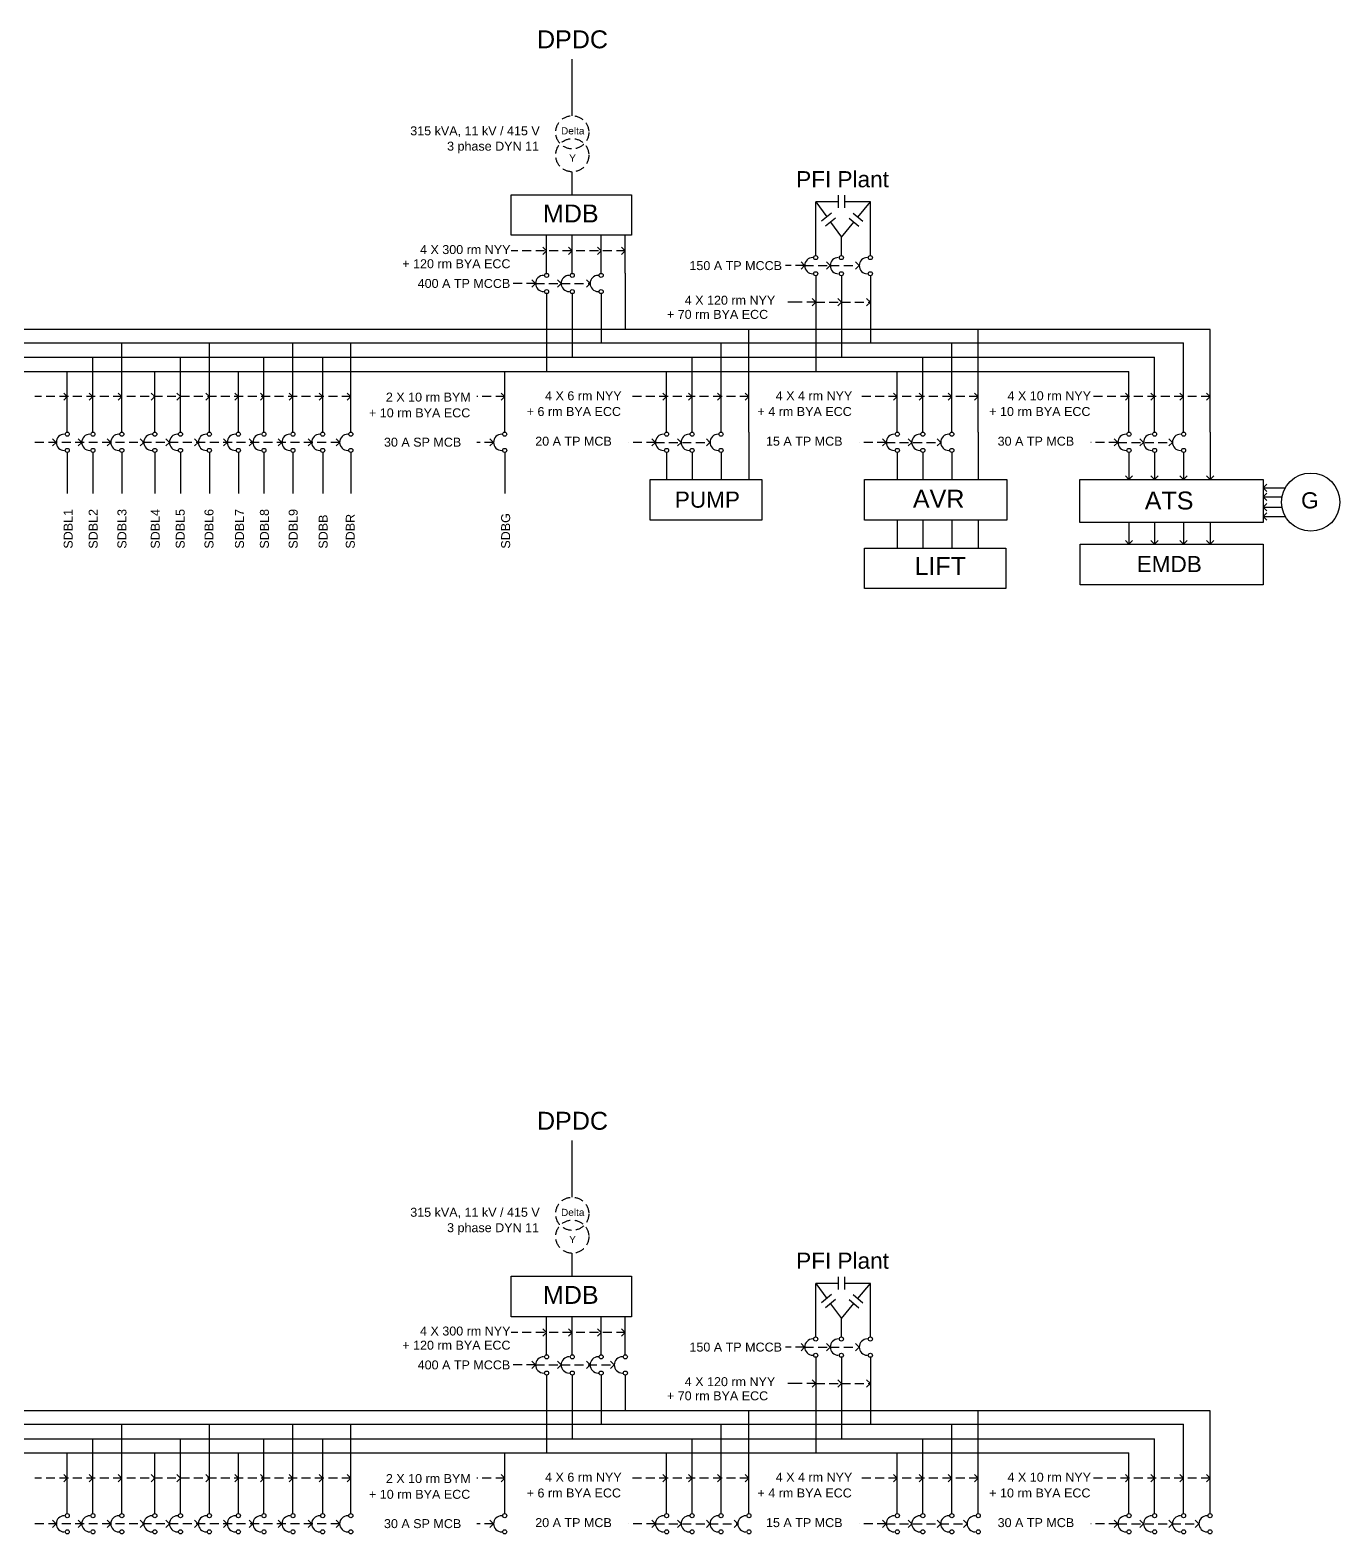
# Model space of a CAD drawing. Header units: inches. Extents: x 507 to 10591, y -111 to 2919.
# Drawn here: x 5820 to 7281, y 1241 to 2919 of the extents above; entities that cross this region are included whole.
import ezdxf

# ---------------------------------------------------------------- set-up
doc = ezdxf.new("R2010")
doc.units = ezdxf.units.IN
doc.header["$LTSCALE"] = 40
doc.header["$MEASUREMENT"] = 0
doc.linetypes.add('HIDDEN', pattern=[0.375, 0.25, -0.125])
doc.layers.add('Layer1', color=7, linetype='HIDDEN')
doc.styles.get("Standard").update_dxf_attribs({"font": 'arial.ttf'})

msp = doc.modelspace()

# ---------------------------------------------------------------- linework, layer by layer
for p, q in [((6425.2, 2823.3), (6425.2, 2886.4)), ((6425.2, 2735.1), (6425.2, 2760.6)), ((6696.8, 2726.5), (6696.8, 2727.1)), ((6696.8, 2709.7), (6696.8, 2726.5)), ((6721.8, 2734.6), (6721.8, 2720.3)), ((6729, 2734.6), (6729, 2720.3)), ((6757.7, 2709.7), (6757.7, 2727.1)), ((6696.8, 2667.3), (6696.8, 2709.7)), ((6714.2, 2714.6), (6703.2, 2705.5)), ((6718.8, 2709), (6707.8, 2699.9)), ((6733.9, 2709), (6744.9, 2699.9)), ((6738.5, 2714.6), (6749.5, 2705.5)), ((6757.7, 2667.3), (6757.7, 2709.7)), ((6396.6, 2647.4), (6396.6, 2689.8)), ((6425.2, 2647.4), (6425.2, 2689.8)), ((6457.4, 2647.4), (6457.4, 2689.8)), ((6484.4, 2647.4), (6484.4, 2689.8)), ((6725.4, 2687), (6725.4, 2687.7)), ((6725.4, 2667.3), (6725.4, 2687)), ((6396.6, 2672.4), (6392.5, 2676.5)), ((6396.6, 2672.4), (6392.5, 2668.3)), ((6425.2, 2672.4), (6421.1, 2676.5)), ((6425.2, 2672.4), (6421.1, 2668.3)), ((6457.4, 2672.4), (6453.4, 2676.5)), ((6457.4, 2672.4), (6453.4, 2668.3)), ((6484.4, 2672.4), (6480.3, 2676.5)), ((6484.4, 2672.4), (6480.3, 2668.3)), ((6684.4, 2656), (6680.4, 2660.1)), ((6684.4, 2656), (6680.4, 2651.9)), ((6713, 2656), (6708.9, 2660.1)), ((6713, 2656), (6708.9, 2651.9)), ((6745.3, 2656), (6741.2, 2660.1)), ((6745.3, 2656), (6741.2, 2651.9)), ((6384.2, 2636.1), (6380.1, 2640.1)), ((6384.2, 2636.1), (6380.1, 2632)), ((6412.8, 2636.1), (6408.7, 2640.1)), ((6412.8, 2636.1), (6408.7, 2632)), ((6445, 2636.1), (6441, 2640.1)), ((6445, 2636.1), (6441, 2632)), ((6484.4, 2647.4), (6484.4, 2624.8)), ((6696.8, 2644.7), (6696.8, 2599.1)), ((6725.4, 2644.7), (6725.4, 2599.1)), ((6757.7, 2644.7), (6757.7, 2599.1)), ((6396.6, 2624.8), (6396.6, 2579.2)), ((6425.2, 2624.8), (6425.2, 2579.2)), ((6457.4, 2624.8), (6457.4, 2579.2)), ((6484.4, 2624.8), (6484.4, 2584.9)), ((6696.8, 2615.3), (6692.8, 2619.4)), ((6725.4, 2615.3), (6721.3, 2619.4)), ((6757.7, 2615.3), (6753.6, 2619.4)), ((6696.8, 2615.3), (6692.8, 2611.2)), ((6725.4, 2615.3), (6721.3, 2611.2)), ((6757.7, 2615.3), (6753.6, 2611.2)), ((7136.9, 2584.9), (4530, 2584.9)), ((6622.3, 2512.6), (6622.3, 2584.9)), ((6696.8, 2599.1), (6696.8, 2557.9)), ((6725.4, 2599.1), (6725.4, 2573.7)), ((6757.7, 2599.1), (6757.7, 2589.7)), ((6757.7, 2589.7), (6757.7, 2570.4)), ((6878.1, 2512.6), (6878.1, 2584.9)), ((4788.9, 2569.8), (6620.6, 2569.8)), ((5922.8, 2512.6), (5922.8, 2569.8)), ((6020.5, 2512.6), (6020.5, 2569.8)), ((6113.6, 2512.6), (6113.6, 2569.8)), ((6178.2, 2512.6), (6178.2, 2569.8)), ((6396.6, 2579.2), (6396.6, 2538)), ((6425.2, 2579.2), (6425.2, 2553.7)), ((6457.4, 2579.2), (6457.4, 2569.8)), ((6591.2, 2512.6), (6591.2, 2569.8)), ((6620.6, 2569.8), (6834.7, 2569.8)), ((6725.4, 2573.7), (6725.4, 2554.3)), ((6834.7, 2569.8), (7107.1, 2569.8)), ((6848.6, 2512.6), (6848.6, 2569.8)), ((7107.1, 2512.6), (7107.1, 2569.8)), ((7136.7, 2512.6), (7136.7, 2569.8)), ((4788.9, 2553.7), (6620.6, 2553.7)), ((5890.5, 2512.6), (5890.5, 2553.7)), ((5988.2, 2512.6), (5988.2, 2553.7)), ((6081.3, 2512.6), (6081.3, 2553.7)), ((6146.9, 2512.6), (6146.9, 2553.7)), ((6558.9, 2512.6), (6558.9, 2553.7)), ((6620.6, 2553.7), (6802.4, 2553.7)), ((6696.8, 2557.9), (6696.8, 2538.6)), ((6802.4, 2553.7), (7074.8, 2553.7)), ((6816.3, 2512.6), (6816.3, 2553.7)), ((7074.8, 2512.6), (7074.8, 2553.7)), ((4788.9, 2538), (6620.6, 2538)), ((5861.9, 2512.6), (5861.9, 2538)), ((5959.6, 2512.6), (5959.6, 2538)), ((6052.8, 2512.6), (6052.8, 2538)), ((6349.9, 2512.6), (6349.9, 2538)), ((6530.4, 2512.6), (6530.4, 2538)), ((6620.6, 2538), (6773.9, 2538)), ((6773.9, 2538), (7046.2, 2538)), ((6787.8, 2512.6), (6787.8, 2538)), ((7046.2, 2512.6), (7046.2, 2538)), ((5861.9, 2509.8), (5857.9, 2513.8)), ((5861.9, 2509.8), (5857.9, 2505.7)), ((5861.9, 2470.2), (5861.9, 2512.6)), ((5890.5, 2509.8), (5886.4, 2513.8)), ((5890.5, 2509.8), (5886.4, 2505.7)), ((5890.5, 2470.2), (5890.5, 2512.6)), ((5922.8, 2509.8), (5918.7, 2513.8)), ((5922.8, 2509.8), (5918.7, 2505.7)), ((5922.8, 2470.2), (5922.8, 2512.6)), ((5959.6, 2509.8), (5955.6, 2513.8)), ((5959.6, 2509.8), (5955.6, 2505.7)), ((5959.6, 2470.2), (5959.6, 2512.6)), ((5988.2, 2509.8), (5984.1, 2513.8)), ((5988.2, 2509.8), (5984.1, 2505.7)), ((5988.2, 2470.2), (5988.2, 2512.6)), ((6020.5, 2509.8), (6016.4, 2513.8)), ((6020.5, 2509.8), (6016.4, 2505.7)), ((6020.5, 2470.2), (6020.5, 2512.6)), ((6052.8, 2509.8), (6048.7, 2513.8)), ((6052.8, 2509.8), (6048.7, 2505.7)), ((6052.8, 2470.2), (6052.8, 2512.6)), ((6081.3, 2509.8), (6077.3, 2513.8)), ((6081.3, 2509.8), (6077.3, 2505.7)), ((6081.3, 2470.2), (6081.3, 2512.6)), ((6113.6, 2509.8), (6109.5, 2513.8)), ((6113.6, 2509.8), (6109.5, 2505.7)), ((6113.6, 2470.2), (6113.6, 2512.6)), ((6146.9, 2509.8), (6142.9, 2513.8)), ((6146.9, 2509.8), (6142.9, 2505.7)), ((6146.9, 2470.2), (6146.9, 2512.6)), ((6178.2, 2509.8), (6174.1, 2513.8)), ((6178.2, 2509.8), (6174.1, 2505.7)), ((6178.2, 2470.2), (6178.2, 2512.6)), ((6349.9, 2509.8), (6345.8, 2513.8)), ((6349.9, 2509.8), (6345.8, 2505.7)), ((6349.9, 2470.2), (6349.9, 2512.6)), ((6530.4, 2509.8), (6526.3, 2513.8)), ((6530.4, 2509.8), (6526.3, 2505.7)), ((6530.4, 2470.2), (6530.4, 2512.6)), ((6558.9, 2509.8), (6554.9, 2513.8)), ((6558.9, 2509.8), (6554.9, 2505.7)), ((6558.9, 2470.2), (6558.9, 2512.6)), ((6591.2, 2509.8), (6587.1, 2513.8)), ((6591.2, 2509.8), (6587.1, 2505.7)), ((6591.2, 2470.2), (6591.2, 2512.6)), ((6622.3, 2509.8), (6618.2, 2513.8)), ((6622.3, 2509.8), (6618.2, 2505.7)), ((6622.3, 2470.2), (6622.3, 2512.6)), ((6787.8, 2509.8), (6783.7, 2513.8)), ((6787.8, 2509.8), (6783.7, 2505.7)), ((6787.8, 2470.2), (6787.8, 2512.6)), ((6816.3, 2509.8), (6812.3, 2513.8)), ((6816.3, 2509.8), (6812.3, 2505.7)), ((6816.3, 2470.2), (6816.3, 2512.6)), ((6848.6, 2509.8), (6844.5, 2513.8)), ((6848.6, 2509.8), (6844.5, 2505.7)), ((6848.6, 2470.2), (6848.6, 2512.6)), ((6878.1, 2509.8), (6874, 2513.8)), ((6878.1, 2509.8), (6874, 2505.7)), ((6878.1, 2470.2), (6878.1, 2512.6)), ((7046.2, 2509.8), (7042.2, 2513.8)), ((7046.2, 2509.8), (7042.2, 2505.7)), ((7046.2, 2470.2), (7046.2, 2512.6)), ((7074.8, 2509.8), (7070.7, 2513.8)), ((7074.8, 2509.8), (7070.7, 2505.7)), ((7074.8, 2470.2), (7074.8, 2512.6)), ((7107.1, 2509.8), (7103, 2513.8)), ((7107.1, 2509.8), (7103, 2505.7)), ((7107.1, 2470.2), (7107.1, 2512.6)), ((7136.7, 2509.8), (7132.6, 2513.8)), ((7136.7, 2509.8), (7132.6, 2505.7)), ((7136.7, 2470.2), (7136.7, 2512.6)), ((6622.3, 2470.2), (6622.3, 2447.5)), ((6878.1, 2470.2), (6878.1, 2447.5)), ((7136.7, 2470.2), (7136.7, 2447.5)), ((5849.5, 2458.8), (5845.5, 2462.9)), ((5849.5, 2458.8), (5845.5, 2454.8)), ((5878.1, 2458.8), (5874, 2462.9)), ((5878.1, 2458.8), (5874, 2454.8)), ((5910.4, 2458.8), (5906.3, 2462.9)), ((5910.4, 2458.8), (5906.3, 2454.8)), ((5947.2, 2458.8), (5943.2, 2462.9)), ((5947.2, 2458.8), (5943.2, 2454.8)), ((5975.8, 2458.8), (5971.7, 2462.9)), ((5975.8, 2458.8), (5971.7, 2454.8)), ((6008.1, 2458.8), (6004, 2462.9)), ((6008.1, 2458.8), (6004, 2454.8)), ((6040.4, 2458.8), (6036.3, 2462.9)), ((6040.4, 2458.8), (6036.3, 2454.8)), ((6068.9, 2458.8), (6064.9, 2462.9)), ((6068.9, 2458.8), (6064.9, 2454.8)), ((6101.2, 2458.8), (6097.1, 2462.9)), ((6101.2, 2458.8), (6097.1, 2454.8)), ((6134.6, 2458.8), (6130.5, 2462.9)), ((6134.6, 2458.8), (6130.5, 2454.8)), ((6165.8, 2458.8), (6161.7, 2462.9)), ((6165.8, 2458.8), (6161.7, 2454.8)), ((6337.5, 2458.8), (6333.4, 2462.9)), ((6337.5, 2458.8), (6333.4, 2454.8)), ((6518, 2458.8), (6513.9, 2462.9)), ((6518, 2458.8), (6513.9, 2454.8)), ((6546.6, 2458.8), (6542.5, 2462.9)), ((6546.6, 2458.8), (6542.5, 2454.8)), ((6578.8, 2458.8), (6574.8, 2462.9)), ((6578.8, 2458.8), (6574.8, 2454.8)), ((6775.4, 2458.8), (6771.3, 2462.9)), ((6775.4, 2458.8), (6771.3, 2454.8)), ((6803.9, 2458.8), (6799.9, 2462.9)), ((6803.9, 2458.8), (6799.9, 2454.8)), ((6836.2, 2458.8), (6832.1, 2462.9)), ((6836.2, 2458.8), (6832.1, 2454.8)), ((7033.9, 2458.8), (7029.8, 2462.9)), ((7033.9, 2458.8), (7029.8, 2454.8)), ((7062.4, 2458.8), (7058.3, 2462.9)), ((7062.4, 2458.8), (7058.3, 2454.8)), ((7094.7, 2458.8), (7090.6, 2462.9)), ((7094.7, 2458.8), (7090.6, 2454.8)), ((5861.9, 2447.5), (5861.9, 2401.9)), ((5890.5, 2447.5), (5890.5, 2401.9)), ((5922.8, 2447.5), (5922.8, 2401.9)), ((5959.6, 2447.5), (5959.6, 2401.9)), ((5988.2, 2447.5), (5988.2, 2401.9)), ((6020.5, 2447.5), (6020.5, 2401.9)), ((6052.8, 2447.5), (6052.8, 2401.9)), ((6081.3, 2447.5), (6081.3, 2401.9)), ((6113.6, 2447.5), (6113.6, 2401.9)), ((6146.9, 2447.5), (6146.9, 2401.9)), ((6178.2, 2447.5), (6178.2, 2401.9)), ((6349.9, 2447.5), (6349.9, 2401.9)), ((6530.4, 2447.5), (6530.4, 2417.2)), ((6558.9, 2447.5), (6558.9, 2417.2)), ((6591.2, 2447.5), (6591.2, 2417.2)), ((6622.3, 2447.5), (6622.3, 2417.2)), ((6787.8, 2447.5), (6787.8, 2417.2)), ((6816.3, 2447.5), (6816.3, 2417.2)), ((6848.6, 2447.5), (6848.6, 2417.2)), ((6878.1, 2447.5), (6878.1, 2417.2)), ((7046.2, 2447.5), (7046.2, 2417.2)), ((7074.8, 2447.5), (7074.8, 2417.2)), ((7107.1, 2447.5), (7107.1, 2417.2)), ((7136.7, 2447.5), (7136.7, 2417.2)), ((7046.2, 2417.2), (7042.2, 2421.3)), ((7046.2, 2417.2), (7050.3, 2421.3)), ((7074.8, 2417.2), (7070.7, 2421.3)), ((7074.8, 2417.2), (7078.9, 2421.3)), ((7107.1, 2417.2), (7103, 2421.3)), ((7107.1, 2417.2), (7111.1, 2421.3)), ((7136.7, 2417.2), (7132.6, 2421.3)), ((7136.7, 2417.2), (7140.8, 2421.3)), ((7196, 2408.2), (7200.1, 2412.3)), ((7196, 2408.2), (7220.8, 2408.2)), ((7196, 2408.2), (7200.1, 2404.1)), ((7196, 2397.9), (7200.1, 2402)), ((7196, 2397.9), (7217.1, 2397.9)), ((7196, 2397.9), (7200.1, 2393.9)), ((7196, 2386.5), (7200.1, 2390.6)), ((7196, 2386.5), (7217, 2386.5)), ((7196, 2386.5), (7200.1, 2382.4)), ((6787.8, 2371.9), (6787.8, 2340.9)), ((6816.3, 2371.9), (6816.3, 2340.9)), ((6848.6, 2371.9), (6848.6, 2340.9)), ((7046.2, 2369.4), (7046.2, 2345.3)), ((7074.8, 2369.4), (7074.8, 2345.3)), ((7107.1, 2369.4), (7107.1, 2345.3)), ((7136.7, 2369.4), (7136.7, 2345.3)), ((7196, 2376.1), (7200.1, 2380.2)), ((7196, 2376.1), (7220.7, 2376.1)), ((7196, 2376.1), (7200.1, 2372.1)), ((7046.2, 2345.3), (7042.2, 2349.3)), ((7046.2, 2345.3), (7050.3, 2349.3)), ((7074.8, 2345.3), (7070.7, 2349.3)), ((7074.8, 2345.3), (7078.9, 2349.3)), ((7107.1, 2345.3), (7103, 2349.3)), ((7107.1, 2345.3), (7111.1, 2349.3)), ((7136.7, 2345.3), (7132.6, 2349.3)), ((7136.7, 2345.3), (7140.8, 2349.3)), ((6425.2, 1616.6), (6425.2, 1679.7)), ((6425.2, 1528.4), (6425.2, 1553.9)), ((6721.8, 1527.8), (6721.8, 1513.6)), ((6729, 1527.8), (6729, 1513.6)), ((6696.8, 1519.8), (6696.8, 1520.4)), ((6696.8, 1503), (6696.8, 1519.8)), ((6757.7, 1503), (6757.7, 1520.4)), ((6696.8, 1460.6), (6696.8, 1503)), ((6714.2, 1507.9), (6703.2, 1498.8)), ((6718.8, 1502.3), (6707.8, 1493.2)), ((6733.9, 1502.3), (6744.9, 1493.2)), ((6738.5, 1507.9), (6749.5, 1498.8)), ((6757.7, 1460.6), (6757.7, 1503)), ((6396.6, 1440.7), (6396.6, 1483.1)), ((6425.2, 1440.7), (6425.2, 1483.1)), ((6457.4, 1440.7), (6457.4, 1483.1)), ((6484.4, 1440.7), (6484.4, 1483.1)), ((6725.4, 1480.3), (6725.4, 1481)), ((6725.4, 1460.6), (6725.4, 1480.3)), ((6396.6, 1465.7), (6392.5, 1469.8)), ((6396.6, 1465.7), (6392.5, 1461.6)), ((6425.2, 1465.7), (6421.1, 1469.8)), ((6425.2, 1465.7), (6421.1, 1461.6)), ((6457.4, 1465.7), (6453.4, 1469.8)), ((6457.4, 1465.7), (6453.4, 1461.6)), ((6484.4, 1465.7), (6480.3, 1469.8)), ((6484.4, 1465.7), (6480.3, 1461.6)), ((6684.4, 1449.3), (6680.4, 1453.4)), ((6684.4, 1449.3), (6680.4, 1445.2)), ((6713, 1449.3), (6708.9, 1453.4)), ((6713, 1449.3), (6708.9, 1445.2)), ((6745.3, 1449.3), (6741.2, 1453.4)), ((6745.3, 1449.3), (6741.2, 1445.2)), ((6384.2, 1429.4), (6380.1, 1433.4)), ((6384.2, 1429.4), (6380.1, 1425.3)), ((6412.8, 1429.4), (6408.7, 1433.4)), ((6412.8, 1429.4), (6408.7, 1425.3)), ((6445, 1429.4), (6441, 1433.4)), ((6445, 1429.4), (6441, 1425.3)), ((6472, 1429.4), (6468, 1433.4)), ((6472, 1429.4), (6468, 1425.3)), ((6696.8, 1438), (6696.8, 1392.4)), ((6725.4, 1438), (6725.4, 1392.4)), ((6757.7, 1438), (6757.7, 1392.4)), ((6396.6, 1418), (6396.6, 1372.5)), ((6425.2, 1418), (6425.2, 1372.5)), ((6457.4, 1418), (6457.4, 1372.5)), ((6484.4, 1418), (6484.4, 1378.2)), ((6696.8, 1408.6), (6692.8, 1412.7)), ((6725.4, 1408.6), (6721.3, 1412.7)), ((6757.7, 1408.6), (6753.6, 1412.7)), ((6696.8, 1408.6), (6692.8, 1404.5)), ((6725.4, 1408.6), (6721.3, 1404.5)), ((6757.7, 1408.6), (6753.6, 1404.5)), ((7136.9, 1378.2), (4530, 1378.2)), ((6622.3, 1305.9), (6622.3, 1378.2)), ((6696.8, 1392.4), (6696.8, 1351.2)), ((6725.4, 1392.4), (6725.4, 1366.9)), ((6757.7, 1392.4), (6757.7, 1383)), ((6757.7, 1383), (6757.7, 1363.7)), ((6878.1, 1305.9), (6878.1, 1378.2)), ((4788.9, 1363.1), (6620.6, 1363.1)), ((5922.8, 1305.9), (5922.8, 1363.1)), ((6020.5, 1305.9), (6020.5, 1363.1)), ((6113.6, 1305.9), (6113.6, 1363.1)), ((6178.2, 1305.9), (6178.2, 1363.1)), ((6396.6, 1372.5), (6396.6, 1331.3)), ((6425.2, 1372.5), (6425.2, 1347)), ((6457.4, 1372.5), (6457.4, 1363.1)), ((6591.2, 1305.9), (6591.2, 1363.1)), ((6620.6, 1363.1), (6834.7, 1363.1)), ((6725.4, 1366.9), (6725.4, 1347.6)), ((6834.7, 1363.1), (7107.1, 1363.1)), ((6848.6, 1305.9), (6848.6, 1363.1)), ((7107.1, 1305.9), (7107.1, 1363.1)), ((7136.7, 1305.9), (7136.7, 1363.1)), ((4788.9, 1347), (6620.6, 1347)), ((5890.5, 1305.9), (5890.5, 1347)), ((5988.2, 1305.9), (5988.2, 1347)), ((6081.3, 1305.9), (6081.3, 1347)), ((6146.9, 1305.9), (6146.9, 1347)), ((6558.9, 1305.9), (6558.9, 1347)), ((6620.6, 1347), (6802.4, 1347)), ((6696.8, 1351.2), (6696.8, 1331.9)), ((6802.4, 1347), (7074.8, 1347)), ((6816.3, 1305.9), (6816.3, 1347)), ((7074.8, 1305.9), (7074.8, 1347)), ((4788.9, 1331.3), (6620.6, 1331.3)), ((5861.9, 1305.9), (5861.9, 1331.3)), ((5959.6, 1305.9), (5959.6, 1331.3)), ((6052.8, 1305.9), (6052.8, 1331.3)), ((6349.9, 1305.9), (6349.9, 1331.3)), ((6530.4, 1305.9), (6530.4, 1331.3)), ((6620.6, 1331.3), (6773.9, 1331.3)), ((6773.9, 1331.3), (7046.2, 1331.3)), ((6787.8, 1305.9), (6787.8, 1331.3)), ((7046.2, 1305.9), (7046.2, 1331.3)), ((5861.9, 1303.1), (5857.9, 1307.1)), ((5861.9, 1303.1), (5857.9, 1299)), ((5861.9, 1263.5), (5861.9, 1305.9)), ((5890.5, 1303.1), (5886.4, 1307.1)), ((5890.5, 1303.1), (5886.4, 1299)), ((5890.5, 1263.5), (5890.5, 1305.9)), ((5922.8, 1303.1), (5918.7, 1307.1)), ((5922.8, 1303.1), (5918.7, 1299)), ((5922.8, 1263.5), (5922.8, 1305.9)), ((5959.6, 1303.1), (5955.6, 1307.1)), ((5959.6, 1303.1), (5955.6, 1299)), ((5959.6, 1263.5), (5959.6, 1305.9)), ((5988.2, 1303.1), (5984.1, 1307.1)), ((5988.2, 1303.1), (5984.1, 1299)), ((5988.2, 1263.5), (5988.2, 1305.9)), ((6020.5, 1303.1), (6016.4, 1307.1)), ((6020.5, 1303.1), (6016.4, 1299)), ((6020.5, 1263.5), (6020.5, 1305.9)), ((6052.8, 1303.1), (6048.7, 1307.1)), ((6052.8, 1303.1), (6048.7, 1299)), ((6052.8, 1263.5), (6052.8, 1305.9)), ((6081.3, 1303.1), (6077.3, 1307.1)), ((6081.3, 1303.1), (6077.3, 1299)), ((6081.3, 1263.5), (6081.3, 1305.9)), ((6113.6, 1303.1), (6109.5, 1307.1)), ((6113.6, 1303.1), (6109.5, 1299)), ((6113.6, 1263.5), (6113.6, 1305.9)), ((6146.9, 1303.1), (6142.9, 1307.1)), ((6146.9, 1303.1), (6142.9, 1299)), ((6146.9, 1263.5), (6146.9, 1305.9)), ((6178.2, 1303.1), (6174.1, 1307.1)), ((6178.2, 1303.1), (6174.1, 1299)), ((6178.2, 1263.5), (6178.2, 1305.9)), ((6349.9, 1303.1), (6345.8, 1307.1)), ((6349.9, 1303.1), (6345.8, 1299)), ((6349.9, 1263.5), (6349.9, 1305.9)), ((6530.4, 1303.1), (6526.3, 1307.1)), ((6530.4, 1303.1), (6526.3, 1299)), ((6530.4, 1263.5), (6530.4, 1305.9)), ((6558.9, 1303.1), (6554.9, 1307.1)), ((6558.9, 1303.1), (6554.9, 1299)), ((6558.9, 1263.5), (6558.9, 1305.9)), ((6591.2, 1303.1), (6587.1, 1307.1)), ((6591.2, 1303.1), (6587.1, 1299)), ((6591.2, 1263.5), (6591.2, 1305.9)), ((6622.3, 1303.1), (6618.2, 1307.1)), ((6622.3, 1303.1), (6618.2, 1299)), ((6622.3, 1263.5), (6622.3, 1305.9)), ((6787.8, 1303.1), (6783.7, 1307.1)), ((6787.8, 1303.1), (6783.7, 1299)), ((6787.8, 1263.5), (6787.8, 1305.9)), ((6816.3, 1303.1), (6812.3, 1307.1)), ((6816.3, 1303.1), (6812.3, 1299)), ((6816.3, 1263.5), (6816.3, 1305.9)), ((6848.6, 1303.1), (6844.5, 1307.1)), ((6848.6, 1303.1), (6844.5, 1299)), ((6848.6, 1263.5), (6848.6, 1305.9)), ((6878.1, 1303.1), (6874, 1307.1)), ((6878.1, 1303.1), (6874, 1299)), ((6878.1, 1263.5), (6878.1, 1305.9)), ((7046.2, 1303.1), (7042.2, 1307.1)), ((7046.2, 1303.1), (7042.2, 1299)), ((7046.2, 1263.5), (7046.2, 1305.9)), ((7074.8, 1303.1), (7070.7, 1307.1)), ((7074.8, 1303.1), (7070.7, 1299)), ((7074.8, 1263.5), (7074.8, 1305.9)), ((7107.1, 1303.1), (7103, 1307.1)), ((7107.1, 1303.1), (7103, 1299)), ((7107.1, 1263.5), (7107.1, 1305.9)), ((7136.7, 1303.1), (7132.6, 1307.1)), ((7136.7, 1303.1), (7132.6, 1299)), ((7136.7, 1263.5), (7136.7, 1305.9)), ((5849.5, 1252.1), (5845.5, 1256.2)), ((5849.5, 1252.1), (5845.5, 1248.1)), ((5878.1, 1252.1), (5874, 1256.2)), ((5878.1, 1252.1), (5874, 1248.1)), ((5910.4, 1252.1), (5906.3, 1256.2)), ((5910.4, 1252.1), (5906.3, 1248.1)), ((5947.2, 1252.1), (5943.2, 1256.2)), ((5947.2, 1252.1), (5943.2, 1248.1)), ((5975.8, 1252.1), (5971.7, 1256.2)), ((5975.8, 1252.1), (5971.7, 1248.1)), ((6008.1, 1252.1), (6004, 1256.2)), ((6008.1, 1252.1), (6004, 1248.1)), ((6040.4, 1252.1), (6036.3, 1256.2)), ((6040.4, 1252.1), (6036.3, 1248.1)), ((6068.9, 1252.1), (6064.9, 1256.2)), ((6068.9, 1252.1), (6064.9, 1248.1)), ((6101.2, 1252.1), (6097.1, 1256.2)), ((6101.2, 1252.1), (6097.1, 1248.1)), ((6134.6, 1252.1), (6130.5, 1256.2)), ((6134.6, 1252.1), (6130.5, 1248.1)), ((6165.8, 1252.1), (6161.7, 1256.2)), ((6165.8, 1252.1), (6161.7, 1248.1)), ((6337.5, 1252.1), (6333.4, 1256.2)), ((6337.5, 1252.1), (6333.4, 1248.1)), ((6518, 1252.1), (6513.9, 1256.2)), ((6518, 1252.1), (6513.9, 1248.1)), ((6546.6, 1252.1), (6542.5, 1256.2)), ((6546.6, 1252.1), (6542.5, 1248.1)), ((6578.8, 1252.1), (6574.8, 1256.2)), ((6578.8, 1252.1), (6574.8, 1248.1)), ((6609.9, 1252.1), (6605.8, 1256.2)), ((6609.9, 1252.1), (6605.8, 1248.1)), ((6775.4, 1252.1), (6771.3, 1256.2)), ((6775.4, 1252.1), (6771.3, 1248.1)), ((6803.9, 1252.1), (6799.9, 1256.2)), ((6803.9, 1252.1), (6799.9, 1248.1)), ((6836.2, 1252.1), (6832.1, 1256.2)), ((6836.2, 1252.1), (6832.1, 1248.1)), ((6865.7, 1252.1), (6861.6, 1256.2)), ((6865.7, 1252.1), (6861.6, 1248.1)), ((7033.9, 1252.1), (7029.8, 1256.2)), ((7033.9, 1252.1), (7029.8, 1248.1)), ((7062.4, 1252.1), (7058.3, 1256.2)), ((7062.4, 1252.1), (7058.3, 1248.1)), ((7094.7, 1252.1), (7090.6, 1256.2)), ((7094.7, 1252.1), (7090.6, 1248.1)), ((7124.3, 1252.1), (7120.2, 1256.2)), ((7124.3, 1252.1), (7120.2, 1248.1))]:
    msp.add_line(p, q)
at = {"linetype": 'HIDDEN'}
for p, q in [((6484.4, 2672.4), (6357, 2672.4)), ((6684.4, 2656), (6663.2, 2656)), ((6684.4, 2656), (6713, 2656)), ((6713, 2656), (6741.6, 2656)), ((6384.2, 2636.1), (6357, 2636.1)), ((6384.2, 2636.1), (6412.8, 2636.1)), ((6412.8, 2636.1), (6445, 2636.1)), ((6675.6, 2615.3), (6663.2, 2615.3)), ((6696.8, 2615.3), (6675.6, 2615.3)), ((6696.8, 2615.3), (6725.4, 2615.3)), ((6725.4, 2615.3), (6757.7, 2615.3)), ((6178.2, 2509.8), (5825.8, 2509.8)), ((6178.2, 2509.8), (6146.9, 2509.8)), ((6349.9, 2509.8), (6318.9, 2509.8)), ((6622.3, 2509.8), (6487.9, 2509.8)), ((6878.1, 2509.8), (6745.2, 2509.8)), ((7136.7, 2509.8), (7003.7, 2509.8)), ((6165.8, 2458.8), (5825.8, 2458.8)), ((6165.8, 2458.8), (6134.6, 2458.8)), ((6337.5, 2458.8), (6318.9, 2458.8)), ((6518, 2458.8), (6487.9, 2458.8)), ((6518, 2458.8), (6578.8, 2458.8)), ((6775.4, 2458.8), (6745.2, 2458.8)), ((6775.4, 2458.8), (6836.2, 2458.8)), ((7033.9, 2458.8), (7003.7, 2458.8)), ((7033.9, 2458.8), (7094.7, 2458.8)), ((6484.4, 1465.7), (6357, 1465.7)), ((6684.4, 1449.3), (6663.2, 1449.3)), ((6684.4, 1449.3), (6713, 1449.3)), ((6713, 1449.3), (6741.6, 1449.3)), ((6384.2, 1429.4), (6357, 1429.4)), ((6384.2, 1429.4), (6412.8, 1429.4)), ((6412.8, 1429.4), (6472, 1429.4)), ((6675.6, 1408.6), (6663.2, 1408.6)), ((6696.8, 1408.6), (6675.6, 1408.6)), ((6696.8, 1408.6), (6725.4, 1408.6)), ((6725.4, 1408.6), (6757.7, 1408.6)), ((6178.2, 1303.1), (5825.8, 1303.1)), ((6178.2, 1303.1), (6146.9, 1303.1)), ((6349.9, 1303.1), (6318.9, 1303.1)), ((6622.3, 1303.1), (6487.9, 1303.1)), ((6878.1, 1303.1), (6745.2, 1303.1)), ((7136.7, 1303.1), (7003.7, 1303.1)), ((6165.8, 1252.1), (5825.8, 1252.1)), ((6165.8, 1252.1), (6134.6, 1252.1)), ((6337.5, 1252.1), (6318.9, 1252.1)), ((6518, 1252.1), (6487.9, 1252.1)), ((6518, 1252.1), (6609.9, 1252.1)), ((6775.4, 1252.1), (6745.2, 1252.1)), ((6775.4, 1252.1), (6865.7, 1252.1)), ((7033.9, 1252.1), (7003.7, 1252.1)), ((7033.9, 1252.1), (7124.3, 1252.1))]:
    msp.add_line(p, q, dxfattribs=at)
for points in [[(6356.9, 2735.1), (6491.4, 2735.1), (6491.4, 2689.8), (6356.9, 2689.8)], [(6512.1, 2417.2), (6636.7, 2417.2), (6636.7, 2371.9), (6512.1, 2371.9)], [(6751.3, 2417.2), (6909.9, 2417.2), (6909.9, 2371.9), (6751.3, 2371.9)], [(6991.2, 2417.2), (7196, 2417.2), (7196, 2369.4), (6991.2, 2369.4)], [(6751.3, 2340.9), (6908.7, 2340.9), (6908.7, 2295.6), (6751.3, 2295.6)], [(6991.7, 2345.3), (7196, 2345.3), (7196, 2300), (6991.7, 2300)], [(6356.9, 1528.4), (6491.4, 1528.4), (6491.4, 1483.1), (6356.9, 1483.1)]]:
    msp.add_lwpolyline(points, close=True)
for points in [[(6721.8, 2727.1), (6696.8, 2727.1), (6709, 2710.3)], [(6743.8, 2710.2), (6757.7, 2727.1), (6729, 2727.1)], [(6713.3, 2704.4), (6725.4, 2687.7), (6739.2, 2704.6)], [(6721.8, 1520.4), (6696.8, 1520.4), (6709, 1503.6)], [(6743.8, 1503.5), (6757.7, 1520.4), (6729, 1520.4)], [(6713.3, 1497.7), (6725.4, 1481), (6739.2, 1497.9)]]:
    msp.add_lwpolyline(points)
for centre, radius in [((6696.8, 2665), 2.28), ((6725.4, 2665), 2.28), ((6757.7, 2665), 2.28), ((6396.6, 2645.1), 2.28), ((6425.2, 2645.1), 2.28), ((6457.4, 2645.1), 2.28), ((6696.8, 2646.9), 2.28), ((6725.4, 2646.9), 2.28), ((6757.7, 2646.9), 2.28), ((6396.6, 2627), 2.28), ((6425.2, 2627), 2.28), ((6457.4, 2627), 2.28), ((5861.9, 2467.9), 2.28), ((5890.5, 2467.9), 2.28), ((5922.8, 2467.9), 2.28), ((5959.6, 2467.9), 2.28), ((5988.2, 2467.9), 2.28), ((6020.5, 2467.9), 2.28), ((6052.8, 2467.9), 2.28), ((6081.3, 2467.9), 2.28), ((6113.6, 2467.9), 2.28), ((6146.9, 2467.9), 2.28), ((6178.2, 2467.9), 2.28), ((6349.9, 2467.9), 2.28), ((6530.4, 2467.9), 2.28), ((6558.9, 2467.9), 2.28), ((6591.2, 2467.9), 2.28), ((6787.8, 2467.9), 2.28), ((6816.3, 2467.9), 2.28), ((6848.6, 2467.9), 2.28), ((7046.2, 2467.9), 2.28), ((7074.8, 2467.9), 2.28), ((7107.1, 2467.9), 2.28), ((5861.9, 2449.8), 2.28), ((5890.5, 2449.8), 2.28), ((5922.8, 2449.8), 2.28), ((5959.6, 2449.8), 2.28), ((5988.2, 2449.8), 2.28), ((6020.5, 2449.8), 2.28), ((6052.8, 2449.8), 2.28), ((6081.3, 2449.8), 2.28), ((6113.6, 2449.8), 2.28), ((6146.9, 2449.8), 2.28), ((6178.2, 2449.8), 2.28), ((6349.9, 2449.8), 2.28), ((6530.4, 2449.8), 2.28), ((6558.9, 2449.8), 2.28), ((6591.2, 2449.8), 2.28), ((6787.8, 2449.8), 2.28), ((6816.3, 2449.8), 2.28), ((6848.6, 2449.8), 2.28), ((7046.2, 2449.8), 2.28), ((7074.8, 2449.8), 2.28), ((7107.1, 2449.8), 2.28), ((7249, 2392.1), 32.5), ((6696.8, 1458.3), 2.28), ((6725.4, 1458.3), 2.28), ((6757.7, 1458.3), 2.28), ((6396.6, 1438.4), 2.28), ((6425.2, 1438.4), 2.28), ((6457.4, 1438.4), 2.28), ((6484.4, 1438.4), 2.28), ((6696.8, 1440.2), 2.28), ((6725.4, 1440.2), 2.28), ((6757.7, 1440.2), 2.28), ((6396.6, 1420.3), 2.28), ((6425.2, 1420.3), 2.28), ((6457.4, 1420.3), 2.28), ((6484.4, 1420.3), 2.28), ((5861.9, 1261.2), 2.28), ((5890.5, 1261.2), 2.28), ((5922.8, 1261.2), 2.28), ((5959.6, 1261.2), 2.28), ((5988.2, 1261.2), 2.28), ((6020.5, 1261.2), 2.28), ((6052.8, 1261.2), 2.28), ((6081.3, 1261.2), 2.28), ((6113.6, 1261.2), 2.28), ((6146.9, 1261.2), 2.28), ((6178.2, 1261.2), 2.28), ((6349.9, 1261.2), 2.28), ((6530.4, 1261.2), 2.28), ((6558.9, 1261.2), 2.28), ((6591.2, 1261.2), 2.28), ((6622.3, 1261.2), 2.28), ((6787.8, 1261.2), 2.28), ((6816.3, 1261.2), 2.28), ((6848.6, 1261.2), 2.28), ((6878.1, 1261.2), 2.28), ((7046.2, 1261.2), 2.28), ((7074.8, 1261.2), 2.28), ((7107.1, 1261.2), 2.28), ((7136.7, 1261.2), 2.28), ((5861.9, 1243.1), 2.28), ((5890.5, 1243.1), 2.28), ((5922.8, 1243.1), 2.28), ((5959.6, 1243.1), 2.28), ((5988.2, 1243.1), 2.28), ((6020.5, 1243.1), 2.28), ((6052.8, 1243.1), 2.28), ((6081.3, 1243.1), 2.28), ((6113.6, 1243.1), 2.28), ((6146.9, 1243.1), 2.28), ((6178.2, 1243.1), 2.28), ((6349.9, 1243.1), 2.28), ((6530.4, 1243.1), 2.28), ((6558.9, 1243.1), 2.28), ((6591.2, 1243.1), 2.28), ((6622.3, 1243.1), 2.28), ((6787.8, 1243.1), 2.28), ((6816.3, 1243.1), 2.28), ((6848.6, 1243.1), 2.28), ((6878.1, 1243.1), 2.28), ((7046.2, 1243.1), 2.28), ((7074.8, 1243.1), 2.28), ((7107.1, 1243.1), 2.28), ((7136.7, 1243.1), 2.28)]:
    msp.add_circle(centre, radius)
for centre in [(6693.5, 2656), (6722, 2656), (6754.3, 2656), (6393.3, 2636.1), (6421.8, 2636.1), (6454.1, 2636.1), (5858.6, 2458.8), (5887.1, 2458.8), (5919.4, 2458.8), (5956.3, 2458.8), (5984.9, 2458.8), (6017.1, 2458.8), (6049.4, 2458.8), (6078, 2458.8), (6110.3, 2458.8), (6143.6, 2458.8), (6174.8, 2458.8), (6346.5, 2458.8), (6527, 2458.8), (6555.6, 2458.8), (6587.9, 2458.8), (6784.4, 2458.8), (6813, 2458.8), (6845.2, 2458.8), (7042.9, 2458.8), (7071.5, 2458.8), (7103.7, 2458.8), (6693.5, 1449.3), (6722, 1449.3), (6754.3, 1449.3), (6393.3, 1429.4), (6421.8, 1429.4), (6454.1, 1429.4), (6481.1, 1429.4), (5858.6, 1252.1), (5887.1, 1252.1), (5919.4, 1252.1), (5956.3, 1252.1), (5984.9, 1252.1), (6017.1, 1252.1), (6049.4, 1252.1), (6078, 1252.1), (6110.3, 1252.1), (6143.6, 1252.1), (6174.8, 1252.1), (6346.5, 1252.1), (6527, 1252.1), (6555.6, 1252.1), (6587.9, 1252.1), (6618.9, 1252.1), (6784.4, 1252.1), (6813, 1252.1), (6845.2, 1252.1), (6874.7, 1252.1), (7042.9, 1252.1), (7071.5, 1252.1), (7103.7, 1252.1), (7133.3, 1252.1)]:
    msp.add_arc(centre, 9.04, 90, 270)
at = {"layer": 'Layer1', "linetype": 'ByBlock'}
for p, q in [((7136.7, 2569.8), (7136.7, 2584.9)), ((6878.1, 2371.9), (6878.1, 2340.9)), ((7136.7, 1363.1), (7136.7, 1378.2))]:
    msp.add_line(p, q, dxfattribs=at)
at = {"layer": 'Layer1'}
for centre in [(6425.2, 2804.7), (6425.2, 2779.2), (6425.2, 1598), (6425.2, 1572.5)]:
    msp.add_circle(centre, 18.5, dxfattribs=at)

# ---------------------------------------------------------------- texts
for s, height, p in [('DPDC', 20, (6385.9, 2898.5)), ('315 kVA, 11 kV / 415 V', 10, (6244.5, 2801.4)), ('Delta', 8, (6412.7, 2802.4)), ('3 phase DYN 11', 10, (6285.6, 2784.3)), ('Y', 8, (6421.8, 2772)), ('PFI Plant', 18, (6675, 2743.4)), ('MDB', 20, (6392.5, 2704.2)), ('4 X 300 rm NYY', 10, (6255.4, 2668.9)), ('+ 120 rm BYA ECC', 10, (6235.6, 2653.1)), ('150 A TP MCCB', 10, (6555.9, 2651)), ('400 A TP MCCB', 10, (6252.8, 2631.1)), ('4 X 120 rm NYY', 10, (6550.7, 2612.4)), ('+ 70 rm BYA ECC', 10, (6530.8, 2596.6)), ('2 X 10 rm BYM', 10, (6217.3, 2504.3)), ('4 X 6 rm NYY', 10, (6394.9, 2505.8)), ('4 X 4 rm NYY', 10, (6652.2, 2505.8)), ('4 X 10 rm NYY', 10, (6910.7, 2505.8)), ('+ 10 rm BYA ECC', 10, (6198.5, 2486.7)), ('+ 6 rm BYA ECC', 10, (6374.4, 2488.2)), ('+ 4 rm BYA ECC', 10, (6631.8, 2488.2)), ('+ 10 rm BYA ECC', 10, (6890.3, 2488.2)), ('30 A SP MCB', 10, (6215.2, 2454)), ('20 A TP MCB', 10, (6383.9, 2455.1)), ('15 A TP MCB', 10, (6641.3, 2455.1)), ('30 A TP MCB', 10, (6899.7, 2455.1)), ('PUMP', 18, (6539.6, 2385.9)), ('AVR', 20, (6805.2, 2385.9)), ('ATS', 20, (7063.8, 2383.9)), ('G', 18, (7238.2, 2385.1)), ('LIFT', 20, (6807, 2310.8)), ('EMDB', 18, (7054.8, 2314)), ('DPDC', 20, (6385.9, 1691.8)), ('315 kVA, 11 kV / 415 V', 10, (6244.5, 1594.7)), ('Delta', 8, (6412.7, 1595.6)), ('3 phase DYN 11', 10, (6285.6, 1577.5)), ('Y', 8, (6421.8, 1565.3)), ('PFI Plant', 18, (6675, 1536.7)), ('MDB', 20, (6392.5, 1497.5)), ('4 X 300 rm NYY', 10, (6255.4, 1462.2)), ('+ 120 rm BYA ECC', 10, (6235.6, 1446.4)), ('150 A TP MCCB', 10, (6555.9, 1444.3)), ('400 A TP MCCB', 10, (6252.8, 1424.4)), ('4 X 120 rm NYY', 10, (6550.7, 1405.7)), ('+ 70 rm BYA ECC', 10, (6530.8, 1389.9)), ('4 X 6 rm NYY', 10, (6394.9, 1299.1)), ('4 X 4 rm NYY', 10, (6652.2, 1299.1)), ('4 X 10 rm NYY', 10, (6910.7, 1299.1)), ('2 X 10 rm BYM', 10, (6217.3, 1297.6)), ('+ 10 rm BYA ECC', 10, (6198.5, 1280)), ('+ 6 rm BYA ECC', 10, (6374.4, 1281.5)), ('+ 4 rm BYA ECC', 10, (6631.8, 1281.5)), ('+ 10 rm BYA ECC', 10, (6890.3, 1281.5)), ('20 A TP MCB', 10, (6383.9, 1248.4)), ('15 A TP MCB', 10, (6641.3, 1248.4)), ('30 A TP MCB', 10, (6899.7, 1248.4)), ('30 A SP MCB', 10, (6215.2, 1247.3))]:
    msp.add_text(s, height=height).set_placement(p)
for s, p in [('SDBL1', (5867.9, 2340.2)), ('SDBL2', (5895.8, 2340.2)), ('SDBL3', (5927.9, 2340.2)), ('SDBL4', (5965.1, 2340.2)), ('SDBL5', (5992.9, 2340.2)), ('SDBL6', (6025, 2340.2)), ('SDBL7', (6059, 2340.2)), ('SDBL8', (6086.8, 2340.2)), ('SDBL9', (6118.9, 2340.2)), ('SDBB', (6152.3, 2340.2)), ('SDBR', (6182.6, 2340.2)), ('SDBG', (6355.9, 2340.2))]:
    msp.add_text(s, height=10, rotation=90).set_placement(p)

doc.saveas('drawing.dxf')
